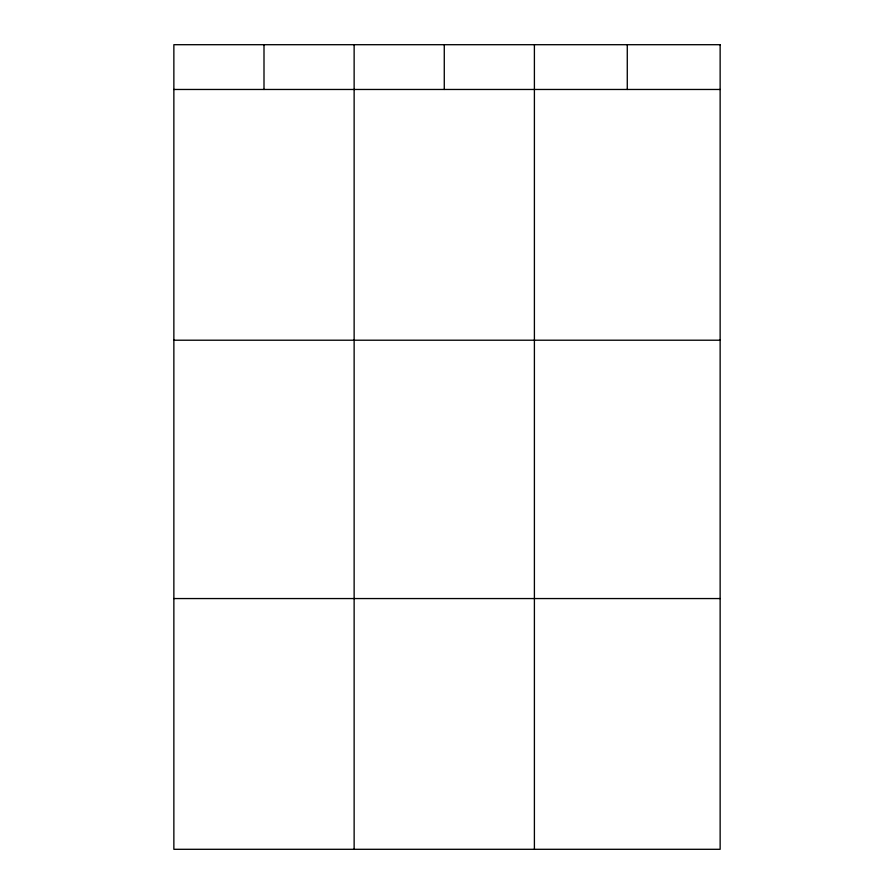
<?xml version="1.0" encoding="UTF-8"?>
<svg xmlns="http://www.w3.org/2000/svg" width="894" height="894" viewBox="0 0 894 894"><rect width="100%" height="100%" fill="white"/><g stroke="black" fill="none" stroke-linecap="round" stroke-linejoin="round"><path stroke-width="1.34" d="M173.861 89.467L720.139 89.467M173.861 340.212L720.139 340.212M173.861 598.555L720.139 598.555M627.275 44.7L627.275 89.467M534.4 44.7L534.4 849.3M444.273 44.7L444.273 89.467M354.136 44.7L354.136 849.3M263.998 44.7L263.998 89.467M720.139 44.7L173.861 44.7L173.861 849.3L720.139 849.3L720.139 44.7"/></g></svg>
